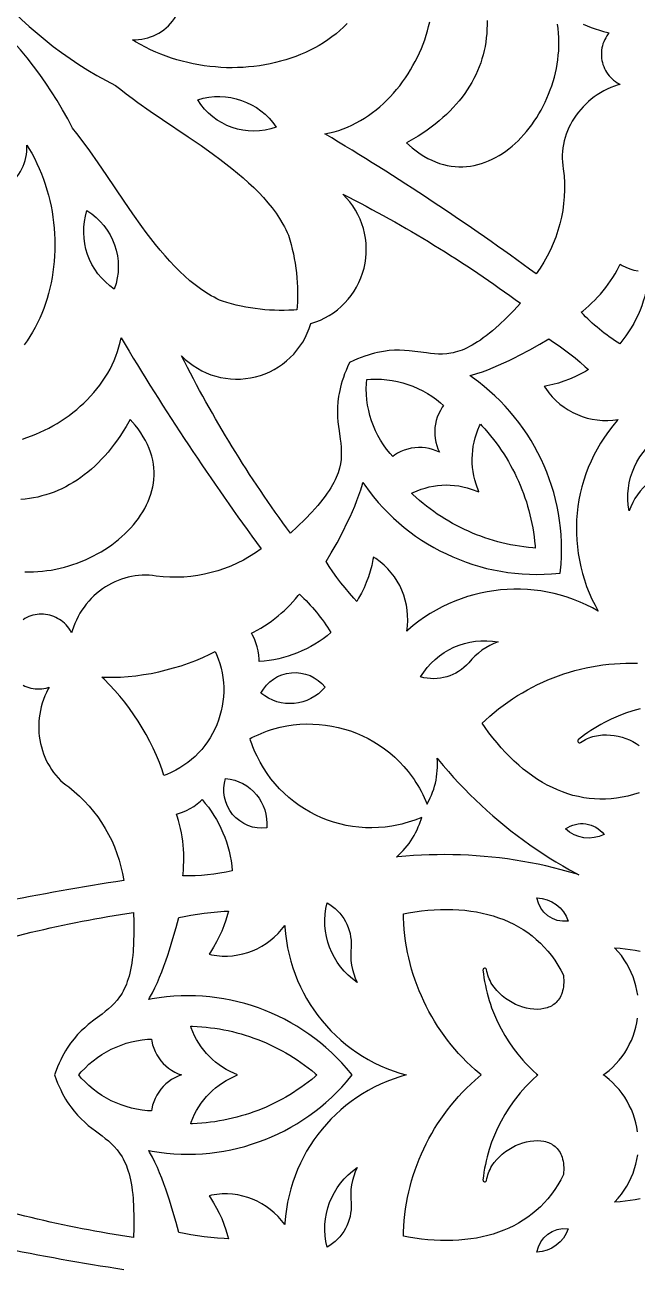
# Model space of a CAD drawing. Extents: x -1917 to -261, y -485 to 605.
# Drawn here: x -1474.3 to -1382.7, y 31.7 to 217.3 of the extents above; entities that cross this region are included whole.
import ezdxf

# ---------------------------------------------------------------- set-up
doc = ezdxf.new("R2010")
doc.units = 0
doc.layers.add('LAYER_1', color=18, linetype='CONTINUOUS')

msp = doc.modelspace()

# ---------------------------------------------------------------- linework, layer by layer
at = {"layer": 'LAYER_1'}
for points in [[(-1491.62, 245.69, 0.208478), (-1460.77, 208.19), (-1459.98, 207.56), (-1459.15, 206.92), (-1458.28, 206.28), (-1457.4, 205.64), (-1455.58, 204.36), (-1453.7, 203.08), (-1449.86, 200.49), (-1447.95, 199.18), (-1446.07, 197.84), (-1445.15, 197.16), (-1444.25, 196.47), (-1443.36, 195.78), (-1442.5, 195.08), (-1441.66, 194.36), (-1440.85, 193.64), (-1440.07, 192.91), (-1439.33, 192.17), (-1438.62, 191.41), (-1437.94, 190.65), (-1437.31, 189.87), (-1436.73, 189.08), (-1436.19, 188.27), (-1435.7, 187.45), (-1435.47, 187.04), (-1435.26, 186.62), (-1435.06, 186.2), (-1434.88, 185.78), (-1434.67, 185.1), (-1434.48, 184.4), (-1434.3, 183.7), (-1434.14, 183), (-1434, 182.29), (-1433.88, 181.58), (-1433.78, 180.86), (-1433.69, 180.15), (-1433.62, 179.43), (-1433.56, 178.71), (-1433.53, 177.99), (-1433.51, 177.27), (-1433.51, 176.55), (-1433.52, 175.83), (-1433.56, 175.11), (-1433.6, 174.62), (-1434.09, 174.58), (-1434.81, 174.55), (-1435.53, 174.53), (-1436.25, 174.53), (-1436.97, 174.55), (-1437.69, 174.59), (-1438.41, 174.64), (-1439.13, 174.71), (-1439.84, 174.8), (-1440.55, 174.9), (-1441.26, 175.03), (-1441.97, 175.17), (-1442.68, 175.33), (-1443.38, 175.5), (-1444.08, 175.69), (-1444.76, 175.9), (-1445.17, 176.08), (-1445.6, 176.28), (-1446.01, 176.49), (-1446.43, 176.72), (-1447.25, 177.21), (-1448.05, 177.75), (-1448.84, 178.34), (-1449.62, 178.97), (-1450.39, 179.64), (-1451.14, 180.35), (-1451.89, 181.1), (-1452.62, 181.88), (-1453.34, 182.69), (-1454.05, 183.52), (-1454.76, 184.39), (-1455.45, 185.27), (-1456.14, 186.17), (-1456.81, 187.09), (-1458.15, 188.97), (-1459.47, 190.89), (-1462.06, 194.72), (-1463.34, 196.6), (-1464.61, 198.42), (-1465.9, 200.17), (-1466.54, 201.01), (-1467.17, 201.79, 0.208481), (-1504.67, 232.64)], [(-1426.09, 217.44), (-1426.62, 216.91), (-1427.18, 216.41), (-1427.76, 215.92), (-1428.36, 215.46), (-1428.98, 215.01), (-1429.61, 214.59), (-1430.27, 214.19), (-1430.94, 213.82), (-1431.63, 213.46), (-1432.33, 213.13), (-1433.05, 212.82), (-1433.78, 212.53), (-1434.53, 212.26), (-1435.29, 212.02), (-1436.05, 211.8), (-1436.83, 211.6), (-1437.62, 211.42), (-1438.41, 211.27), (-1439.22, 211.14), (-1440.03, 211.03), (-1440.84, 210.95), (-1441.66, 210.89), (-1442.49, 210.86), (-1443.31, 210.84), (-1444.14, 210.85), (-1444.97, 210.89), (-1445.81, 210.95), (-1446.64, 211.03), (-1447.47, 211.14), (-1448.29, 211.27), (-1449.12, 211.42), (-1449.94, 211.6), (-1450.76, 211.8), (-1451.57, 212.03), (-1452.37, 212.28), (-1453.17, 212.56), (-1453.96, 212.86), (-1454.74, 213.19), (-1455.51, 213.54), (-1456.27, 213.91), (-1457.01, 214.31), (-1457.75, 214.74), (-1458.22, 215.03, 0.555563), (-1451.3, 225.2, 0.258887)], [(-1390.79, 217.35), (-1390.19, 217.1), (-1389.58, 216.87), (-1388.96, 216.66), (-1388.34, 216.46), (-1387.71, 216.28), (-1387.08, 216.11), (-1386.89, 216.07), (-1387.04, 215.9), (-1387.23, 215.62), (-1387.41, 215.33), (-1387.56, 215.04), (-1387.7, 214.74), (-1387.81, 214.43), (-1387.9, 214.12), (-1387.97, 213.81), (-1388.02, 213.49), (-1388.04, 213.18), (-1388.05, 212.86), (-1388.04, 212.54), (-1388.01, 212.23), (-1387.96, 211.92), (-1387.89, 211.61), (-1387.81, 211.31), (-1387.7, 211.01), (-1387.58, 210.72), (-1387.43, 210.44), (-1387.27, 210.16), (-1387.1, 209.9), (-1386.9, 209.65), (-1386.69, 209.41), (-1386.46, 209.18), (-1386.22, 208.96), (-1385.96, 208.76), (-1385.68, 208.58), (-1385.39, 208.41), (-1385.25, 208.34), (-1385.55, 208.26), (-1386.11, 208.08), (-1386.66, 207.87), (-1387.18, 207.63), (-1387.7, 207.38), (-1388.19, 207.1), (-1388.67, 206.8), (-1389.13, 206.48), (-1389.57, 206.14), (-1390, 205.78), (-1390.4, 205.4), (-1390.79, 205.01), (-1391.15, 204.6), (-1391.5, 204.18), (-1391.82, 203.75), (-1392.13, 203.3), (-1392.41, 202.84), (-1392.67, 202.36), (-1392.9, 201.88), (-1393.11, 201.39), (-1393.3, 200.9), (-1393.47, 200.39), (-1393.61, 199.88), (-1393.72, 199.37), (-1393.81, 198.85), (-1393.87, 198.33), (-1393.9, 197.8), (-1393.91, 197.28), (-1393.88, 196.75), (-1393.83, 196.23), (-1393.75, 195.72, -0.194027), (-1397.83, 180, 0.023981), (-1429.41, 200.94), (-1428.74, 201.08), (-1428.04, 201.26), (-1427.35, 201.47), (-1426.68, 201.7), (-1426.02, 201.97), (-1425.37, 202.27), (-1424.73, 202.59), (-1424.11, 202.93), (-1423.5, 203.3), (-1422.9, 203.7), (-1422.32, 204.12), (-1421.75, 204.55), (-1421.2, 205.01), (-1420.67, 205.49), (-1420.15, 205.99), (-1419.64, 206.51), (-1419.16, 207.04), (-1418.69, 207.59), (-1418.23, 208.15), (-1417.8, 208.72), (-1417.38, 209.31), (-1416.98, 209.91), (-1416.6, 210.53), (-1416.24, 211.15), (-1415.9, 211.78), (-1415.57, 212.42), (-1415.27, 213.06), (-1414.99, 213.71), (-1414.73, 214.37), (-1414.49, 215.03), (-1414.27, 215.69), (-1414.07, 216.36), (-1413.9, 217.02), (-1413.74, 217.69)], [(-1484.17, 192.32, 0.55555), (-1474.01, 199.24), (-1473.71, 198.77), (-1473.29, 198.04), (-1472.89, 197.29), (-1472.51, 196.53), (-1472.16, 195.76), (-1471.84, 194.98), (-1471.54, 194.19), (-1471.26, 193.4), (-1471.01, 192.59), (-1470.78, 191.78), (-1470.58, 190.96), (-1470.4, 190.14), (-1470.24, 189.32), (-1470.11, 188.49), (-1470.01, 187.66), (-1469.92, 186.83), (-1469.87, 186), (-1469.83, 185.17), (-1469.82, 184.34), (-1469.83, 183.51), (-1469.87, 182.68), (-1469.93, 181.86), (-1470.01, 181.05), (-1470.12, 180.24), (-1470.25, 179.44), (-1470.4, 178.64), (-1470.57, 177.85), (-1470.77, 177.08), (-1470.99, 176.31), (-1471.24, 175.55), (-1471.5, 174.81), (-1471.79, 174.08), (-1472.1, 173.36), (-1472.44, 172.65), (-1472.79, 171.97), (-1473.17, 171.29), (-1473.57, 170.64), (-1473.99, 170), (-1474.43, 169.38)], [(-1380.97, 180.26, -0.161927), (-1385.31, 169.55, -0.066618), (-1391.07, 174.26), (-1390.84, 174.44), (-1390.37, 174.82), (-1389.92, 175.22), (-1389.47, 175.64), (-1389.03, 176.07), (-1388.61, 176.51), (-1388.2, 176.97), (-1387.79, 177.45), (-1387.4, 177.94), (-1387.03, 178.44), (-1386.67, 178.95), (-1386.32, 179.48), (-1385.99, 180.02), (-1385.68, 180.57), (-1385.38, 181.13), (-1385.23, 181.44), (-1384.94, 181.27), (-1384.37, 180.99), (-1383.78, 180.76), (-1383.18, 180.57), (-1382.57, 180.43)], [(-1474.67, 155.29), (-1474, 155.51), (-1473.34, 155.75), (-1472.69, 156.01), (-1472.04, 156.29), (-1471.39, 156.6), (-1470.75, 156.92), (-1470.12, 157.26), (-1469.5, 157.62), (-1468.89, 158), (-1468.29, 158.4), (-1467.7, 158.82), (-1467.13, 159.26), (-1466.56, 159.71), (-1466.02, 160.18), (-1465.48, 160.67), (-1464.97, 161.17), (-1464.47, 161.69), (-1463.99, 162.23), (-1463.53, 162.78), (-1463.09, 163.34), (-1462.68, 163.92), (-1462.28, 164.52), (-1461.91, 165.13), (-1461.56, 165.75), (-1461.24, 166.39), (-1460.95, 167.04), (-1460.68, 167.7), (-1460.44, 168.38), (-1460.24, 169.06), (-1460.06, 169.76), (-1459.92, 170.44, 0.023948), (-1438.97, 138.86, -0.193982), (-1454.69, 134.78), (-1455.21, 134.85), (-1455.73, 134.91), (-1456.25, 134.93), (-1456.78, 134.92), (-1457.3, 134.89), (-1457.83, 134.83), (-1458.34, 134.74), (-1458.86, 134.63), (-1459.37, 134.49), (-1459.87, 134.33), (-1460.37, 134.14), (-1460.86, 133.93), (-1461.34, 133.69), (-1461.81, 133.43), (-1462.27, 133.15), (-1462.72, 132.85), (-1463.16, 132.52), (-1463.58, 132.18), (-1463.99, 131.81), (-1464.38, 131.43), (-1464.76, 131.02), (-1465.12, 130.6), (-1465.46, 130.15), (-1465.78, 129.69), (-1466.08, 129.21), (-1466.35, 128.72), (-1466.61, 128.21), (-1466.84, 127.68), (-1467.05, 127.14), (-1467.23, 126.58), (-1467.32, 126.27), (-1467.38, 126.41), (-1467.55, 126.7), (-1467.74, 126.98), (-1467.94, 127.24), (-1468.15, 127.49), (-1468.38, 127.72), (-1468.62, 127.93), (-1468.88, 128.12), (-1469.14, 128.3), (-1469.41, 128.46), (-1469.7, 128.6), (-1469.99, 128.72), (-1470.28, 128.83), (-1470.59, 128.92), (-1470.89, 128.99), (-1471.21, 129.03), (-1471.52, 129.07), (-1471.84, 129.08), (-1472.15, 129.07), (-1472.47, 129.04), (-1472.78, 128.99), (-1473.1, 128.92), (-1473.41, 128.83), (-1473.71, 128.72), (-1474.01, 128.59), (-1474.31, 128.43), (-1474.59, 128.26)], [(-1474.58, 118.46), (-1474.3, 118.32), (-1474, 118.21), (-1473.7, 118.11), (-1473.4, 118.03), (-1473.08, 117.96), (-1472.77, 117.92), (-1472.45, 117.9), (-1472.12, 117.9), (-1471.8, 117.92), (-1471.47, 117.96), (-1471.15, 118.03), (-1470.82, 118.12), (-1470.68, 118.17), (-1470.83, 117.89), (-1471.1, 117.37), (-1471.33, 116.84), (-1471.54, 116.3), (-1471.72, 115.76), (-1471.88, 115.21), (-1472, 114.66), (-1472.1, 114.11), (-1472.17, 113.55), (-1472.22, 113), (-1472.24, 112.45), (-1472.24, 111.9), (-1472.21, 111.35), (-1472.15, 110.81), (-1472.07, 110.27), (-1471.97, 109.74), (-1471.84, 109.21), (-1471.69, 108.7), (-1471.52, 108.19), (-1471.32, 107.69), (-1471.11, 107.21), (-1470.87, 106.74), (-1470.6, 106.28), (-1470.32, 105.83), (-1470.01, 105.41), (-1469.69, 104.99), (-1469.34, 104.6), (-1468.97, 104.22), (-1468.59, 103.87), (-1468.18, 103.53), (-1467.76, 103.23, -0.194027), (-1459.53, 89.23, 0.023981), (-1496.67, 81.71)], [(-1382.27, 114.92), (-1383.37, 114.62), (-1384.46, 114.26), (-1385.53, 113.84), (-1386.59, 113.38), (-1387.61, 112.87), (-1388.12, 112.59), (-1388.62, 112.3), (-1389.12, 112), (-1389.61, 111.69), (-1390.09, 111.36), (-1390.56, 111.02), (-1391.03, 110.67), (-1391.49, 110.31, 0.968464), (-1391.17, 109.88), (-1390.92, 110.05), (-1390.67, 110.2), (-1390.41, 110.34), (-1390.15, 110.47), (-1389.89, 110.58), (-1389.61, 110.68), (-1389.34, 110.76), (-1389.06, 110.84), (-1388.48, 110.95), (-1387.9, 111.01), (-1387.31, 111.03), (-1386.71, 111), (-1386.12, 110.93), (-1385.54, 110.82), (-1384.96, 110.67), (-1384.4, 110.49), (-1383.86, 110.27), (-1383.34, 110.01), (-1382.85, 109.73), (-1382.39, 109.42)], [(-1488.37, 77.22, -0.042468), (-1458.07, 84.46), (-1458.02, 83.01), (-1458, 81.41), (-1458.04, 79.95), (-1458.12, 78.63), (-1458.18, 78.01), (-1458.25, 77.43), (-1458.32, 76.87), (-1458.41, 76.35), (-1458.51, 75.85), (-1458.62, 75.37), (-1458.73, 74.93), (-1458.86, 74.5), (-1458.99, 74.1), (-1459.13, 73.72), (-1459.28, 73.36), (-1459.44, 73.02), (-1459.6, 72.7), (-1459.77, 72.39), (-1459.95, 72.1), (-1460.13, 71.83), (-1460.52, 71.32), (-1460.93, 70.85), (-1461.36, 70.42), (-1461.81, 70.02), (-1462.28, 69.63), (-1462.76, 69.25), (-1463.78, 68.49), (-1464.82, 67.67), (-1465.36, 67.21), (-1465.89, 66.72), (-1466.42, 66.17), (-1466.95, 65.56), (-1467.47, 64.89), (-1467.97, 64.14), (-1468.22, 63.73), (-1468.47, 63.31), (-1468.71, 62.86), (-1468.95, 62.38), (-1469.18, 61.89), (-1469.41, 61.36), (-1469.64, 60.81), (-1469.89, 60.14), (-1469.64, 59.46), (-1469.41, 58.91), (-1469.18, 58.39), (-1468.95, 57.89), (-1468.71, 57.42), (-1468.47, 56.97), (-1468.22, 56.54), (-1467.97, 56.13), (-1467.72, 55.75), (-1467.46, 55.38), (-1466.95, 54.71), (-1466.42, 54.11), (-1465.89, 53.56), (-1465.36, 53.06), (-1464.82, 52.6), (-1464.3, 52.18), (-1463.77, 51.78), (-1462.76, 51.02), (-1462.28, 50.65), (-1461.81, 50.26), (-1461.36, 49.85), (-1460.93, 49.42), (-1460.52, 48.96), (-1460.13, 48.45), (-1459.77, 47.88), (-1459.6, 47.58), (-1459.44, 47.25), (-1459.28, 46.91), (-1459.13, 46.55), (-1458.99, 46.17), (-1458.86, 45.77), (-1458.73, 45.35), (-1458.62, 44.9), (-1458.51, 44.43), (-1458.41, 43.93), (-1458.32, 43.4), (-1458.25, 42.85), (-1458.18, 42.26), (-1458.12, 41.65), (-1458.04, 40.32), (-1458, 38.86), (-1458.02, 37.26), (-1458.07, 35.81, -0.042505), (-1488.37, 43.06, 0.575019)], [(-1493.9, 31.31), (-1494.02, 32.01), (-1494.16, 32.71), (-1494.33, 33.41), (-1494.52, 34.09), (-1494.75, 34.77), (-1495, 35.44), (-1495.28, 36.09), (-1495.58, 36.74), (-1495.92, 37.37), (-1496.29, 37.99), (-1496.67, 38.57, 0.023948), (-1459.53, 31.05, -0.193982)]]:
    msp.add_lwpolyline(points, format="xyb", dxfattribs=at)
for points in [[(-1405.15, 217.91), (-1405.15, 217.25), (-1405.17, 216.59), (-1405.21, 215.94), (-1405.27, 215.3), (-1405.35, 214.67), (-1405.46, 214.04), (-1405.59, 213.41), (-1405.74, 212.79), (-1405.92, 212.18), (-1406.11, 211.58), (-1406.33, 210.98), (-1406.58, 210.39), (-1406.84, 209.8), (-1407.13, 209.22), (-1407.43, 208.65), (-1407.77, 208.09), (-1408.12, 207.53), (-1408.5, 206.98), (-1408.89, 206.44), (-1409.32, 205.91), (-1409.76, 205.39), (-1410.23, 204.87), (-1410.72, 204.36), (-1411.23, 203.86), (-1411.76, 203.37), (-1412.32, 202.89), (-1412.9, 202.42), (-1413.5, 201.95), (-1414.13, 201.5), (-1414.78, 201.05), (-1415.45, 200.62), (-1416.14, 200.19), (-1417.19, 199.58), (-1416.34, 198.84), (-1415.76, 198.39), (-1415.19, 197.98), (-1414.61, 197.61), (-1414.03, 197.28), (-1413.44, 196.99), (-1412.86, 196.74), (-1412.28, 196.53), (-1411.69, 196.35), (-1411.11, 196.22), (-1410.53, 196.11), (-1409.95, 196.05), (-1409.37, 196.01), (-1408.8, 196.02), (-1408.23, 196.05), (-1407.66, 196.12), (-1407.1, 196.22), (-1406.55, 196.34), (-1406, 196.5), (-1405.46, 196.69), (-1404.92, 196.9), (-1404.4, 197.14), (-1403.88, 197.41), (-1403.37, 197.7), (-1402.87, 198.01), (-1402.37, 198.35), (-1401.89, 198.71), (-1401.42, 199.1), (-1400.96, 199.5), (-1400.51, 199.92), (-1400.08, 200.37), (-1399.65, 200.83), (-1399.24, 201.31), (-1398.84, 201.8), (-1398.46, 202.32), (-1398.09, 202.84), (-1397.73, 203.38), (-1397.39, 203.94), (-1397.07, 204.51), (-1396.76, 205.09), (-1396.47, 205.68), (-1396.2, 206.28), (-1395.94, 206.89), (-1395.7, 207.51), (-1395.48, 208.14), (-1395.28, 208.78), (-1395.09, 209.42), (-1394.93, 210.07), (-1394.79, 210.72), (-1394.67, 211.38), (-1394.57, 212.04), (-1394.5, 212.7), (-1394.44, 213.37), (-1394.41, 214.03), (-1394.4, 214.7), (-1394.42, 215.37), (-1394.46, 216.03), (-1394.53, 216.69), (-1394.62, 217.35)], [(-1474.34, 135.44), (-1473.68, 135.43), (-1473.01, 135.43), (-1472.35, 135.46), (-1471.68, 135.52), (-1471.02, 135.6), (-1470.36, 135.69), (-1469.7, 135.81), (-1469.05, 135.96), (-1468.4, 136.12), (-1467.76, 136.3), (-1467.12, 136.5), (-1466.49, 136.72), (-1465.87, 136.96), (-1465.26, 137.22), (-1464.66, 137.49), (-1464.07, 137.79), (-1463.48, 138.09), (-1462.92, 138.42), (-1462.36, 138.76), (-1461.82, 139.11), (-1461.29, 139.48), (-1460.78, 139.87), (-1460.28, 140.27), (-1459.81, 140.68), (-1459.34, 141.1), (-1458.9, 141.54), (-1458.48, 141.99), (-1458.07, 142.45), (-1457.69, 142.92), (-1457.33, 143.4), (-1456.99, 143.89), (-1456.67, 144.39), (-1456.38, 144.9), (-1456.12, 145.42), (-1455.88, 145.95), (-1455.66, 146.48), (-1455.48, 147.02), (-1455.32, 147.57), (-1455.19, 148.13), (-1455.09, 148.69), (-1455.03, 149.25), (-1454.99, 149.82), (-1454.99, 150.4), (-1455.02, 150.97), (-1455.09, 151.55), (-1455.19, 152.13), (-1455.33, 152.72), (-1455.5, 153.3), (-1455.72, 153.88), (-1455.97, 154.47), (-1456.26, 155.05), (-1456.59, 155.63), (-1456.96, 156.21), (-1457.37, 156.79), (-1457.82, 157.36), (-1458.56, 158.21), (-1459.17, 157.16), (-1459.59, 156.47), (-1460.03, 155.8), (-1460.47, 155.15), (-1460.93, 154.53), (-1461.39, 153.92), (-1461.86, 153.34), (-1462.35, 152.79), (-1462.84, 152.25), (-1463.34, 151.74), (-1463.85, 151.25), (-1464.36, 150.78), (-1464.89, 150.34), (-1465.42, 149.92), (-1465.96, 149.52), (-1466.51, 149.14), (-1467.07, 148.79), (-1467.63, 148.46), (-1468.2, 148.15), (-1468.78, 147.86), (-1469.36, 147.6), (-1469.95, 147.36), (-1470.55, 147.14), (-1471.16, 146.94), (-1471.77, 146.77), (-1472.39, 146.61), (-1473.01, 146.48), (-1473.64, 146.38), (-1474.28, 146.29), (-1474.92, 146.23)], [(-1382.42, 102.36), (-1383.23, 102.09), (-1384.08, 101.87), (-1384.93, 101.68), (-1385.77, 101.54), (-1386.61, 101.45), (-1387.44, 101.4), (-1388.26, 101.39), (-1389.08, 101.43), (-1389.9, 101.5), (-1390.7, 101.62), (-1391.5, 101.78), (-1392.3, 101.97), (-1393.08, 102.2), (-1393.86, 102.48), (-1394.63, 102.78), (-1395.39, 103.13), (-1396.14, 103.51), (-1396.88, 103.92), (-1397.61, 104.37), (-1398.33, 104.85), (-1399.04, 105.37), (-1399.74, 105.91), (-1400.42, 106.49), (-1401.1, 107.1), (-1401.76, 107.73), (-1402.41, 108.4), (-1403.04, 109.09), (-1403.67, 109.81), (-1404.27, 110.56), (-1404.87, 111.34), (-1405.44, 112.14), (-1405.88, 112.77), (-1405.41, 113.22), (-1404.76, 113.8), (-1404.1, 114.36), (-1403.43, 114.91), (-1402.74, 115.43), (-1402.04, 115.94), (-1401.33, 116.42), (-1400.61, 116.89), (-1399.87, 117.33), (-1399.13, 117.76), (-1398.37, 118.16), (-1397.61, 118.54), (-1396.83, 118.91), (-1396.05, 119.25), (-1395.26, 119.57), (-1394.46, 119.87), (-1393.65, 120.15), (-1392.83, 120.4), (-1392.01, 120.64), (-1391.18, 120.85), (-1390.35, 121.04), (-1389.51, 121.21), (-1388.66, 121.35), (-1387.81, 121.48), (-1386.96, 121.58), (-1386.1, 121.65), (-1385.24, 121.71), (-1384.38, 121.74), (-1383.51, 121.75), (-1382.64, 121.73)], [(-1382.62, 72.1), (-1382.74, 72.79), (-1382.89, 73.48), (-1383.08, 74.16), (-1383.31, 74.83), (-1383.58, 75.48), (-1383.89, 76.13), (-1384.24, 76.77), (-1384.63, 77.38), (-1385.06, 77.99), (-1385.54, 78.57), (-1386.05, 79.13), (-1386.08, 79.16), (-1386.03, 79.16), (-1385.26, 79.1), (-1384.5, 79.02), (-1383.74, 78.93), (-1382.98, 78.82), (-1382.23, 78.68)], [(-1382.63, 51.63), (-1382.75, 52.32), (-1382.9, 52.99), (-1383.09, 53.66), (-1383.31, 54.32), (-1383.57, 54.96), (-1383.87, 55.59), (-1384.2, 56.21), (-1384.56, 56.81), (-1384.96, 57.39), (-1385.4, 57.95), (-1385.87, 58.48), (-1386.38, 58.99), (-1386.91, 59.48), (-1387.49, 59.94), (-1387.77, 60.14), (-1387.49, 60.34), (-1386.91, 60.8), (-1386.38, 61.28), (-1385.87, 61.79), (-1385.4, 62.33), (-1384.96, 62.89), (-1384.56, 63.47), (-1384.2, 64.06), (-1383.87, 64.68), (-1383.57, 65.31), (-1383.31, 65.96), (-1383.09, 66.61), (-1382.9, 67.28), (-1382.75, 67.96), (-1382.63, 68.64)], [(-1382.23, 41.59), (-1382.98, 41.46), (-1383.74, 41.35), (-1384.5, 41.25), (-1385.26, 41.17), (-1386.03, 41.12), (-1386.08, 41.11), (-1386.05, 41.14), (-1385.54, 41.71), (-1385.06, 42.29), (-1384.63, 42.89), (-1384.24, 43.51), (-1383.89, 44.14), (-1383.58, 44.79), (-1383.31, 45.45), (-1383.08, 46.12), (-1382.89, 46.8), (-1382.74, 47.48), (-1382.62, 48.17)]]:
    msp.add_lwpolyline(points, dxfattribs=at)
for points in [[(-1448.45, 206.05, -0.33339), (-1436.7, 201.95, -0.355981)], [(-1426.72, 191.9, -0.042468), (-1400.17, 175.6), (-1401.16, 174.53), (-1402.28, 173.39), (-1403.34, 172.38), (-1404.33, 171.5), (-1404.81, 171.11), (-1405.27, 170.75), (-1405.72, 170.41), (-1406.15, 170.1), (-1406.57, 169.81), (-1406.98, 169.56), (-1407.38, 169.32), (-1407.77, 169.11), (-1408.15, 168.92), (-1408.52, 168.75), (-1408.88, 168.6), (-1409.23, 168.47), (-1409.57, 168.36), (-1409.91, 168.26), (-1410.24, 168.18), (-1410.56, 168.12), (-1411.2, 168.03), (-1411.82, 167.99), (-1412.42, 167.99), (-1413.03, 168.02), (-1413.63, 168.08), (-1414.24, 168.16), (-1415.5, 168.34), (-1416.82, 168.5), (-1417.52, 168.55), (-1418.25, 168.57), (-1419.01, 168.56), (-1419.81, 168.51), (-1420.65, 168.4), (-1421.54, 168.23), (-1422.01, 168.12), (-1422.48, 167.99), (-1422.97, 167.84), (-1423.47, 167.68), (-1423.99, 167.49), (-1424.53, 167.28), (-1425.07, 167.05), (-1425.73, 166.75), (-1426.02, 166.1), (-1426.26, 165.55), (-1426.47, 165.02), (-1426.65, 164.5), (-1426.82, 164), (-1426.97, 163.51), (-1427.09, 163.03), (-1427.2, 162.57), (-1427.3, 162.12), (-1427.37, 161.68), (-1427.48, 160.84), (-1427.54, 160.03), (-1427.55, 159.27), (-1427.53, 158.54), (-1427.47, 157.84), (-1427.4, 157.17), (-1427.31, 156.52), (-1427.13, 155.27), (-1427.06, 154.66), (-1427, 154.05), (-1426.97, 153.45), (-1426.97, 152.84), (-1427.01, 152.22), (-1427.1, 151.59), (-1427.24, 150.93), (-1427.34, 150.6), (-1427.45, 150.25), (-1427.58, 149.9), (-1427.73, 149.54), (-1427.9, 149.17), (-1428.09, 148.8), (-1428.3, 148.41), (-1428.53, 148.01), (-1428.79, 147.6), (-1429.08, 147.17), (-1429.39, 146.74), (-1429.72, 146.29), (-1430.09, 145.83), (-1430.48, 145.36), (-1431.36, 144.36), (-1432.37, 143.3), (-1433.51, 142.18), (-1434.57, 141.19, -0.042505), (-1450.87, 167.74, 0.575019), (-1431.53, 172.56, 0.574933)], [(-1465.02, 189.47, -0.355981), (-1460.93, 177.72, -0.33339)], [(-1395.21, 169.8), (-1394.38, 169.23), (-1393.57, 168.65), (-1392.77, 168.04), (-1391.98, 167.42), (-1391.21, 166.77), (-1390.46, 166.11), (-1389.98, 165.67), (-1390.43, 165.4), (-1391.21, 164.98), (-1392.01, 164.6), (-1392.82, 164.25), (-1393.65, 163.94), (-1394.49, 163.67), (-1395.34, 163.44), (-1396.22, 163.25), (-1396.61, 163.16), (-1396.38, 162.83, 0.292397), (-1385.53, 158.21), (-1385.67, 158.05), (-1386.35, 157.24), (-1387, 156.41), (-1387.6, 155.56), (-1388.16, 154.68), (-1388.68, 153.79), (-1389.16, 152.89), (-1389.6, 151.96), (-1390.01, 151.03), (-1390.37, 150.08), (-1390.69, 149.12), (-1390.97, 148.14), (-1391.21, 147.16), (-1391.41, 146.17), (-1391.56, 145.18), (-1391.68, 144.18), (-1391.76, 143.18), (-1391.79, 142.17), (-1391.79, 141.16), (-1391.74, 140.16), (-1391.65, 139.15), (-1391.52, 138.15), (-1391.35, 137.15), (-1391.14, 136.16), (-1390.89, 135.18), (-1390.59, 134.2), (-1390.26, 133.23), (-1389.88, 132.28), (-1389.46, 131.33), (-1389, 130.41), (-1388.52, 129.54), (-1389.38, 130.02), (-1390.31, 130.48), (-1391.25, 130.9), (-1392.21, 131.28), (-1393.18, 131.62), (-1394.15, 131.91), (-1395.14, 132.16), (-1396.13, 132.38), (-1397.13, 132.55), (-1398.13, 132.68), (-1399.13, 132.76), (-1400.14, 132.81), (-1401.15, 132.82), (-1402.15, 132.78), (-1403.16, 132.7), (-1404.16, 132.59), (-1405.15, 132.43), (-1406.14, 132.23), (-1407.12, 131.99), (-1408.09, 131.71), (-1409.05, 131.39), (-1410, 131.03), (-1410.94, 130.63), (-1411.86, 130.19), (-1412.77, 129.7), (-1413.66, 129.18), (-1414.53, 128.62), (-1415.38, 128.02), (-1416.22, 127.38), (-1417.02, 126.7), (-1417.18, 126.55, 0.292397), (-1421.81, 137.41), (-1422.14, 137.63), (-1422.23, 137.24), (-1422.42, 136.37), (-1422.65, 135.51), (-1422.92, 134.67), (-1423.23, 133.84), (-1423.57, 133.03), (-1423.96, 132.24), (-1424.38, 131.46), (-1424.65, 131), (-1425.09, 131.48), (-1425.75, 132.23), (-1426.39, 133), (-1427.02, 133.79), (-1427.62, 134.59), (-1428.21, 135.4), (-1428.78, 136.23), (-1429.23, 136.94), (-1428.46, 138.27), (-1427.61, 139.78), (-1426.8, 141.32), (-1426.02, 142.88), (-1425.65, 143.67), (-1425.29, 144.46), (-1424.95, 145.26), (-1424.64, 146.07), (-1424.34, 146.88), (-1424.06, 147.7), (-1423.81, 148.53), (-1423.74, 148.78), (-1423.46, 148.37), (-1422.81, 147.48), (-1422.14, 146.62), (-1421.44, 145.79), (-1420.71, 144.99), (-1419.96, 144.22), (-1419.18, 143.47), (-1418.38, 142.75), (-1417.56, 142.06), (-1416.72, 141.4), (-1415.85, 140.77), (-1414.97, 140.17), (-1414.06, 139.6), (-1413.14, 139.07), (-1412.2, 138.56), (-1411.25, 138.09), (-1410.28, 137.65), (-1409.29, 137.24), (-1408.3, 136.86), (-1407.28, 136.52), (-1406.26, 136.21), (-1405.22, 135.94), (-1404.18, 135.7), (-1403.12, 135.5), (-1402.06, 135.34), (-1400.98, 135.21), (-1399.9, 135.11), (-1398.82, 135.06), (-1397.73, 135.04), (-1396.63, 135.06), (-1395.53, 135.12), (-1394.21, 135.23), (-1394.09, 136.56), (-1394.04, 137.66), (-1394.02, 138.75), (-1394.03, 139.84), (-1394.09, 140.93), (-1394.18, 142.01), (-1394.31, 143.08), (-1394.48, 144.14), (-1394.68, 145.2), (-1394.92, 146.25), (-1395.19, 147.28), (-1395.5, 148.31), (-1395.84, 149.32), (-1396.21, 150.32), (-1396.62, 151.3), (-1397.06, 152.27), (-1397.54, 153.23), (-1398.04, 154.17), (-1398.58, 155.09), (-1399.15, 155.99), (-1399.75, 156.88), (-1400.38, 157.74), (-1401.04, 158.58), (-1401.73, 159.4), (-1402.45, 160.2), (-1403.19, 160.98), (-1403.97, 161.73), (-1404.77, 162.46), (-1405.6, 163.16), (-1406.46, 163.84), (-1407.34, 164.48), (-1407.76, 164.77), (-1407.5, 164.84), (-1406.68, 165.09), (-1405.86, 165.36), (-1405.05, 165.66), (-1404.24, 165.98), (-1403.44, 166.32), (-1402.64, 166.67), (-1401.85, 167.04), (-1401.07, 167.42), (-1400.29, 167.82), (-1398.76, 168.64), (-1397.25, 169.48), (-1395.91, 170.26)], [(-1378.67, 156.12, -0.28687), (-1380.79, 148.91, 0.141794), (-1383.91, 144.52, -0.312542)], [(-1433.24, 132.09, -0.066734), (-1428.52, 126.33, -0.161874), (-1439.24, 121.99), (-1439.24, 122.34), (-1439.3, 122.97), (-1439.4, 123.59), (-1439.55, 124.21), (-1439.74, 124.81), (-1439.97, 125.39), (-1440.25, 125.96), (-1440.41, 126.25), (-1440.11, 126.4), (-1439.54, 126.7), (-1438.99, 127.01), (-1438.45, 127.35), (-1437.93, 127.69), (-1437.41, 128.05), (-1436.91, 128.43), (-1436.42, 128.82), (-1435.95, 129.22), (-1435.49, 129.63), (-1435.04, 130.06), (-1434.61, 130.49), (-1434.2, 130.94), (-1433.8, 131.4), (-1433.42, 131.86)], [(-1415.1, 119.69, -0.312588), (-1403.5, 124.93, 0.141792), (-1407.89, 121.81, -0.287102)], [(-1438.99, 117.26, -0.547146), (-1429.4, 118.15, -0.412174)], [(-1444.27, 104.51, -0.412174), (-1438.12, 97.1, -0.547146)], [(-1447.79, 101.34, -0.161927), (-1443.29, 90.69, -0.066618), (-1450.69, 89.95), (-1450.65, 90.25), (-1450.6, 90.84), (-1450.56, 91.45), (-1450.53, 92.06), (-1450.53, 92.67), (-1450.54, 93.29), (-1450.58, 93.9), (-1450.63, 94.52), (-1450.7, 95.14), (-1450.79, 95.76), (-1450.9, 96.38), (-1451.02, 97), (-1451.17, 97.62), (-1451.34, 98.23), (-1451.52, 98.84), (-1451.64, 99.16), (-1451.31, 99.25), (-1450.72, 99.45), (-1450.14, 99.7), (-1449.58, 99.99), (-1449.04, 100.33), (-1448.53, 100.69), (-1448.04, 101.1)], [(-1393.42, 96.96, -0.400535), (-1387.65, 96.13, -0.313022)], [(-1429.1, 85.9, -0.28687), (-1425.5, 79.3, 0.141794), (-1424.6, 73.99, -0.312542)], [(-1397.69, 86.64, -0.313022), (-1393.03, 83.15, -0.400535)], [(-1443.98, 84.14), (-1444.23, 83.29), (-1444.52, 82.46), (-1444.85, 81.64), (-1445.22, 80.84), (-1445.62, 80.05), (-1446.07, 79.28), (-1446.55, 78.53), (-1446.76, 78.19), (-1446.37, 78.12, 0.292397), (-1435.42, 82.52), (-1435.41, 82.31), (-1435.32, 81.25), (-1435.19, 80.21), (-1435.01, 79.18), (-1434.79, 78.17), (-1434.53, 77.17), (-1434.23, 76.19), (-1433.89, 75.22), (-1433.51, 74.28), (-1433.09, 73.35), (-1432.64, 72.44), (-1432.15, 71.56), (-1431.63, 70.7), (-1431.07, 69.86), (-1430.48, 69.04), (-1429.85, 68.25), (-1429.2, 67.49), (-1428.51, 66.75), (-1427.8, 66.04), (-1427.05, 65.36), (-1426.28, 64.72), (-1425.48, 64.1), (-1424.65, 63.51), (-1423.8, 62.96), (-1422.93, 62.45), (-1422.03, 61.96), (-1421.11, 61.52), (-1420.16, 61.11), (-1419.2, 60.74), (-1418.21, 60.41), (-1417.27, 60.14), (-1418.21, 59.86), (-1419.2, 59.53), (-1420.16, 59.16), (-1421.11, 58.76), (-1422.03, 58.31), (-1422.93, 57.83), (-1423.8, 57.31), (-1424.65, 56.76), (-1425.48, 56.18), (-1426.28, 55.56), (-1427.05, 54.91), (-1427.8, 54.23), (-1428.51, 53.52), (-1429.2, 52.79), (-1429.85, 52.02), (-1430.48, 51.23), (-1431.07, 50.42), (-1431.63, 49.58), (-1432.15, 48.72), (-1432.64, 47.83), (-1433.09, 46.92), (-1433.51, 46), (-1433.89, 45.05), (-1434.23, 44.09), (-1434.53, 43.1), (-1434.79, 42.11), (-1435.01, 41.09), (-1435.19, 40.06), (-1435.32, 39.02), (-1435.41, 37.97), (-1435.42, 37.75, 0.292397), (-1446.37, 42.16), (-1446.76, 42.08), (-1446.55, 41.75), (-1446.07, 40.99), (-1445.62, 40.23), (-1445.22, 39.44), (-1444.85, 38.64), (-1444.52, 37.82), (-1444.23, 36.98), (-1443.98, 36.14), (-1443.85, 35.62), (-1444.5, 35.65), (-1445.5, 35.71), (-1446.5, 35.8), (-1447.49, 35.92), (-1448.49, 36.05), (-1449.48, 36.22), (-1450.46, 36.4), (-1451.29, 36.58), (-1451.68, 38.07), (-1452.15, 39.73), (-1452.66, 41.4), (-1453.21, 43.05), (-1453.51, 43.87), (-1453.82, 44.68), (-1454.15, 45.49), (-1454.49, 46.29), (-1454.86, 47.07), (-1455.24, 47.85), (-1455.65, 48.61), (-1455.78, 48.84), (-1455.28, 48.74), (-1454.2, 48.57), (-1453.12, 48.44), (-1452.04, 48.35), (-1450.95, 48.3), (-1449.87, 48.28), (-1448.8, 48.3), (-1447.72, 48.36), (-1446.65, 48.45), (-1445.59, 48.58), (-1444.54, 48.75), (-1443.49, 48.95), (-1442.45, 49.19), (-1441.41, 49.46), (-1440.39, 49.77), (-1439.38, 50.11), (-1438.38, 50.48), (-1437.4, 50.89), (-1436.43, 51.33), (-1435.47, 51.8), (-1434.53, 52.31), (-1433.6, 52.85), (-1432.7, 53.42), (-1431.81, 54.03), (-1430.94, 54.66), (-1430.09, 55.33), (-1429.26, 56.03), (-1428.45, 56.75), (-1427.67, 57.51), (-1426.91, 58.3), (-1426.17, 59.12), (-1425.32, 60.14), (-1426.17, 61.16), (-1426.91, 61.97), (-1427.67, 62.76), (-1428.45, 63.52), (-1429.26, 64.25), (-1430.09, 64.95), (-1430.94, 65.61), (-1431.81, 66.25), (-1432.7, 66.85), (-1433.6, 67.42), (-1434.53, 67.96), (-1435.47, 68.47), (-1436.43, 68.94), (-1437.4, 69.39), (-1438.38, 69.79), (-1439.38, 70.17), (-1440.39, 70.51), (-1441.41, 70.81), (-1442.45, 71.09), (-1443.49, 71.32), (-1444.54, 71.52), (-1445.59, 71.69), (-1446.65, 71.82), (-1447.72, 71.91), (-1448.8, 71.97), (-1449.87, 71.99), (-1450.95, 71.97), (-1452.04, 71.92), (-1453.12, 71.83), (-1454.2, 71.7), (-1455.28, 71.53), (-1455.78, 71.44), (-1455.65, 71.67), (-1455.24, 72.43), (-1454.86, 73.2), (-1454.49, 73.99), (-1454.15, 74.78), (-1453.82, 75.59), (-1453.51, 76.4), (-1453.21, 77.22), (-1452.93, 78.05), (-1452.66, 78.88), (-1452.15, 80.54), (-1451.68, 82.2), (-1451.29, 83.7), (-1450.46, 83.87), (-1449.48, 84.06), (-1448.49, 84.22), (-1447.49, 84.36), (-1446.5, 84.47), (-1445.5, 84.56), (-1444.5, 84.63), (-1443.85, 84.65)], [(-1410.29, 84.9), (-1409.38, 84.86), (-1408.49, 84.78), (-1407.61, 84.67), (-1406.74, 84.53), (-1405.89, 84.36), (-1405.06, 84.16), (-1404.24, 83.93), (-1403.45, 83.67), (-1402.66, 83.38), (-1401.9, 83.05), (-1401.16, 82.69), (-1400.44, 82.3), (-1399.74, 81.88), (-1399.07, 81.43), (-1398.42, 80.94), (-1397.79, 80.42), (-1397.18, 79.86), (-1396.6, 79.27), (-1396.05, 78.65), (-1395.53, 77.99), (-1395.03, 77.3), (-1394.56, 76.57), (-1394.12, 75.81), (-1393.73, 75.05), (-1393.7, 74.71), (-1393.68, 74.33), (-1393.69, 73.98), (-1393.7, 73.64), (-1393.74, 73.32), (-1393.79, 73.02), (-1393.85, 72.73), (-1393.93, 72.46), (-1394.02, 72.2), (-1394.12, 71.96), (-1394.24, 71.74), (-1394.37, 71.53), (-1394.5, 71.34), (-1394.65, 71.16), (-1394.81, 70.99), (-1394.98, 70.84), (-1395.16, 70.7), (-1395.35, 70.57), (-1395.54, 70.45), (-1395.75, 70.35), (-1395.96, 70.26), (-1396.18, 70.18), (-1396.41, 70.11), (-1396.64, 70.06), (-1397.13, 69.98), (-1397.64, 69.95), (-1398.17, 69.97), (-1398.7, 70.03), (-1399.25, 70.14), (-1399.8, 70.28), (-1400.34, 70.47), (-1400.88, 70.7), (-1401.41, 70.97), (-1401.92, 71.27), (-1402.41, 71.6), (-1402.88, 71.97), (-1403.32, 72.37), (-1403.72, 72.8), (-1404.09, 73.26), (-1404.42, 73.74), (-1404.57, 73.99), (-1404.7, 74.25), (-1404.82, 74.51), (-1404.93, 74.78), (-1405.03, 75.06), (-1405.11, 75.33), (-1405.18, 75.62), (-1405.24, 75.91, 0.968464), (-1405.77, 75.83), (-1405.7, 75.26), (-1405.62, 74.68), (-1405.52, 74.1), (-1405.41, 73.53), (-1405.29, 72.97), (-1405.15, 72.4), (-1405, 71.85), (-1404.84, 71.29), (-1404.66, 70.74), (-1404.47, 70.2), (-1404.05, 69.13), (-1403.59, 68.08), (-1403.07, 67.05), (-1402.51, 66.05), (-1401.9, 65.08), (-1401.25, 64.14), (-1400.55, 63.23), (-1399.8, 62.35), (-1399.41, 61.92), (-1399.02, 61.51), (-1398.61, 61.1), (-1398.19, 60.7), (-1397.76, 60.31), (-1397.56, 60.14), (-1397.76, 59.96), (-1398.19, 59.58), (-1398.61, 59.18), (-1399.02, 58.77), (-1399.41, 58.35), (-1399.8, 57.92), (-1400.18, 57.49), (-1400.55, 57.04), (-1401.25, 56.13), (-1401.9, 55.19), (-1402.51, 54.22), (-1403.07, 53.22), (-1403.59, 52.2), (-1404.05, 51.15), (-1404.47, 50.08), (-1404.84, 48.98), (-1405, 48.43), (-1405.15, 47.87), (-1405.29, 47.31), (-1405.41, 46.74), (-1405.52, 46.17), (-1405.62, 45.6), (-1405.7, 45.02), (-1405.77, 44.44, 0.968464), (-1405.24, 44.36), (-1405.18, 44.66), (-1405.11, 44.94), (-1405.03, 45.22), (-1404.93, 45.49), (-1404.82, 45.76), (-1404.7, 46.02), (-1404.57, 46.28), (-1404.42, 46.53), (-1404.09, 47.02), (-1403.72, 47.47), (-1403.32, 47.9), (-1402.88, 48.3), (-1402.41, 48.67), (-1401.92, 49.01), (-1401.41, 49.31), (-1400.88, 49.57), (-1400.34, 49.8), (-1399.8, 49.99), (-1399.25, 50.14), (-1398.7, 50.24), (-1398.17, 50.3), (-1397.64, 50.32), (-1397.13, 50.29), (-1396.64, 50.22), (-1396.41, 50.16), (-1396.18, 50.1), (-1395.96, 50.02), (-1395.75, 49.93), (-1395.54, 49.82), (-1395.35, 49.71), (-1395.16, 49.58), (-1394.98, 49.44), (-1394.81, 49.28), (-1394.65, 49.12), (-1394.5, 48.94), (-1394.37, 48.74), (-1394.24, 48.53), (-1394.12, 48.31), (-1394.02, 48.07), (-1393.93, 47.82), (-1393.85, 47.55), (-1393.79, 47.26), (-1393.74, 46.95), (-1393.7, 46.63), (-1393.69, 46.3), (-1393.68, 45.94), (-1393.7, 45.57), (-1393.73, 45.23), (-1394.12, 44.47), (-1394.56, 43.7), (-1395.03, 42.98), (-1395.53, 42.28), (-1396.05, 41.62), (-1396.6, 41), (-1397.18, 40.41), (-1397.79, 39.86), (-1398.42, 39.34), (-1399.07, 38.85), (-1399.74, 38.39), (-1400.44, 37.97), (-1401.16, 37.58), (-1401.9, 37.22), (-1402.66, 36.9), (-1403.45, 36.6), (-1404.24, 36.34), (-1405.06, 36.11), (-1405.89, 35.91), (-1406.74, 35.74), (-1407.61, 35.6), (-1408.49, 35.5), (-1409.38, 35.42), (-1410.29, 35.37), (-1411.21, 35.35), (-1412.14, 35.37), (-1413.08, 35.41), (-1414.03, 35.48), (-1414.99, 35.58), (-1415.95, 35.7), (-1416.93, 35.86), (-1417.68, 36), (-1417.67, 36.65), (-1417.62, 37.52), (-1417.55, 38.38), (-1417.46, 39.24), (-1417.35, 40.1), (-1417.21, 40.95), (-1417.05, 41.8), (-1416.87, 42.64), (-1416.66, 43.47), (-1416.44, 44.3), (-1416.19, 45.12), (-1415.92, 45.93), (-1415.63, 46.74), (-1415.31, 47.53), (-1414.98, 48.32), (-1414.63, 49.1), (-1414.25, 49.86), (-1413.86, 50.62), (-1413.44, 51.37), (-1413, 52.11), (-1412.55, 52.83), (-1412.07, 53.54), (-1411.58, 54.24), (-1411.07, 54.93), (-1410.53, 55.61), (-1409.98, 56.27), (-1409.41, 56.92), (-1408.82, 57.55), (-1408.22, 58.17), (-1407.59, 58.77), (-1406.95, 59.36), (-1406.05, 60.14), (-1406.95, 60.92), (-1407.59, 61.5), (-1408.22, 62.11), (-1408.82, 62.73), (-1409.41, 63.36), (-1409.98, 64.01), (-1410.53, 64.67), (-1411.07, 65.34), (-1411.58, 66.03), (-1412.07, 66.73), (-1412.55, 67.44), (-1413, 68.17), (-1413.44, 68.9), (-1413.86, 69.65), (-1414.25, 70.41), (-1414.63, 71.18), (-1414.98, 71.96), (-1415.31, 72.74), (-1415.63, 73.54), (-1415.92, 74.34), (-1416.19, 75.15), (-1416.44, 75.97), (-1416.66, 76.8), (-1416.87, 77.64), (-1417.05, 78.48), (-1417.21, 79.32), (-1417.35, 80.17), (-1417.46, 81.03), (-1417.55, 81.89), (-1417.62, 82.76), (-1417.67, 83.63), (-1417.68, 84.27), (-1416.93, 84.41), (-1415.95, 84.57), (-1414.99, 84.7), (-1414.03, 84.8), (-1413.08, 84.87), (-1412.14, 84.91), (-1411.21, 84.92)], [(-1424.6, 46.29, 0.141792), (-1425.5, 40.97, -0.287102), (-1429.1, 34.37, -0.312588)], [(-1397.69, 33.63, -0.400535), (-1393.03, 37.13, -0.313022)]]:
    msp.add_lwpolyline(points, format="xyb", close=True, dxfattribs=at)
for points in [[(-1420.94, 164.23), (-1420.14, 164.16), (-1419.34, 164.05), (-1418.55, 163.9), (-1417.77, 163.7), (-1417, 163.47), (-1416.25, 163.19), (-1415.51, 162.87), (-1414.78, 162.51), (-1414.08, 162.12), (-1413.4, 161.68), (-1412.74, 161.21), (-1412.1, 160.7), (-1411.67, 160.31), (-1411.85, 160.06), (-1412.14, 159.58), (-1412.39, 159.09), (-1412.6, 158.58), (-1412.76, 158.06), (-1412.88, 157.53), (-1412.96, 156.99), (-1412.99, 156.45), (-1412.98, 155.91), (-1412.93, 155.38), (-1412.83, 154.84), (-1412.69, 154.32), (-1412.51, 153.81), (-1412.29, 153.32), (-1412.78, 153.54), (-1413.3, 153.72), (-1413.82, 153.86), (-1414.35, 153.95), (-1414.89, 154.01), (-1415.43, 154.02), (-1415.97, 153.98), (-1416.5, 153.91), (-1417.03, 153.79), (-1417.55, 153.62), (-1418.06, 153.42), (-1418.56, 153.17), (-1419.03, 152.87), (-1419.28, 152.69), (-1419.67, 153.12), (-1420.18, 153.76), (-1420.66, 154.42), (-1421.09, 155.11), (-1421.49, 155.81), (-1421.85, 156.53), (-1422.16, 157.27), (-1422.44, 158.02), (-1422.68, 158.79), (-1422.87, 159.57), (-1423.03, 160.36), (-1423.14, 161.16), (-1423.2, 161.96), (-1423.23, 162.78), (-1423.21, 163.59), (-1423.16, 164.18), (-1422.57, 164.23), (-1421.75, 164.25)], [(-1405.94, 157.28), (-1405.49, 156.79), (-1405.05, 156.28), (-1404.62, 155.76), (-1404.21, 155.24), (-1403.8, 154.71), (-1403.41, 154.17), (-1403.03, 153.62), (-1402.67, 153.06), (-1402.31, 152.5), (-1401.97, 151.93), (-1401.64, 151.35), (-1401.33, 150.77), (-1401.02, 150.17), (-1400.74, 149.58), (-1400.46, 148.97), (-1400.2, 148.36), (-1399.95, 147.75), (-1399.71, 147.13), (-1399.49, 146.5), (-1399.28, 145.87), (-1399.09, 145.24), (-1398.91, 144.6), (-1398.74, 143.95), (-1398.59, 143.3), (-1398.45, 142.65), (-1398.33, 141.99), (-1398.22, 141.33), (-1398.12, 140.67), (-1398.04, 140), (-1397.98, 139.33), (-1397.95, 138.97), (-1398.31, 139), (-1398.98, 139.07), (-1399.65, 139.15), (-1400.31, 139.24), (-1400.97, 139.35), (-1401.63, 139.47), (-1402.28, 139.61), (-1402.93, 139.77), (-1403.57, 139.93), (-1404.21, 140.11), (-1404.85, 140.31), (-1405.48, 140.51), (-1406.1, 140.74), (-1406.73, 140.97), (-1407.34, 141.22), (-1407.95, 141.48), (-1408.55, 141.76), (-1409.15, 142.05), (-1409.74, 142.35), (-1410.33, 142.67), (-1410.9, 142.99), (-1411.48, 143.34), (-1412.04, 143.69), (-1412.6, 144.06), (-1413.14, 144.44), (-1413.68, 144.83), (-1414.22, 145.23), (-1414.74, 145.65), (-1415.26, 146.08), (-1415.76, 146.52), (-1416.26, 146.97), (-1416.47, 147.17), (-1416.23, 147.29), (-1415.64, 147.55), (-1415.04, 147.77), (-1414.43, 147.96), (-1413.81, 148.12), (-1413.18, 148.24), (-1412.56, 148.33), (-1411.92, 148.38), (-1411.29, 148.41), (-1410.66, 148.39), (-1410.02, 148.34), (-1409.39, 148.26), (-1408.76, 148.15), (-1408.14, 148), (-1407.53, 147.81), (-1406.37, 147.39), (-1406.79, 148.55), (-1406.97, 149.17), (-1407.12, 149.79), (-1407.24, 150.41), (-1407.32, 151.05), (-1407.37, 151.68), (-1407.38, 152.31), (-1407.36, 152.95), (-1407.31, 153.58), (-1407.22, 154.21), (-1407.1, 154.83), (-1406.94, 155.45), (-1406.75, 156.06), (-1406.52, 156.66), (-1406.27, 157.25), (-1406.15, 157.49)], [(-1445.64, 123.06), (-1445.37, 122.38), (-1445.14, 121.69), (-1444.95, 121), (-1444.79, 120.29), (-1444.68, 119.59), (-1444.6, 118.87), (-1444.56, 118.16), (-1444.56, 117.44), (-1444.59, 116.72), (-1444.67, 116.01), (-1444.78, 115.3), (-1444.93, 114.6), (-1445.12, 113.9), (-1445.35, 113.21), (-1445.61, 112.53), (-1445.9, 111.87), (-1446.23, 111.22), (-1446.59, 110.59), (-1446.98, 109.99), (-1447.4, 109.41), (-1447.86, 108.85), (-1448.34, 108.32), (-1448.84, 107.81), (-1449.38, 107.34), (-1449.94, 106.89), (-1450.52, 106.47), (-1451.13, 106.08), (-1451.75, 105.72), (-1452.4, 105.4), (-1453.07, 105.11), (-1453.51, 104.95), (-1453.79, 105.79), (-1454.19, 106.88), (-1454.64, 107.95), (-1455.11, 109.01), (-1455.62, 110.05), (-1456.17, 111.08), (-1456.74, 112.08), (-1457.35, 113.07), (-1457.99, 114.03), (-1458.66, 114.97), (-1459.37, 115.9), (-1460.1, 116.79), (-1460.86, 117.67), (-1461.65, 118.52), (-1462.47, 119.35), (-1462.8, 119.65), (-1462.35, 119.64), (-1461.19, 119.64), (-1460.02, 119.68), (-1458.87, 119.76), (-1457.71, 119.88), (-1456.57, 120.04), (-1455.42, 120.23), (-1454.29, 120.46), (-1453.16, 120.73), (-1452.05, 121.03), (-1450.94, 121.37), (-1449.84, 121.74), (-1448.75, 122.16), (-1447.68, 122.6), (-1446.62, 123.09), (-1445.83, 123.48)], [(-1431.24, 112.65), (-1430.28, 112.6), (-1429.32, 112.5), (-1428.36, 112.35), (-1427.42, 112.15), (-1426.49, 111.9), (-1425.58, 111.61), (-1424.68, 111.27), (-1423.8, 110.89), (-1422.93, 110.47), (-1422.09, 110), (-1421.28, 109.48), (-1420.48, 108.93), (-1419.72, 108.33), (-1418.98, 107.69), (-1418.27, 107.01), (-1417.6, 106.29), (-1416.96, 105.54), (-1416.36, 104.74), (-1416.07, 104.33), (-1415.8, 103.9), (-1415.53, 103.47), (-1415.27, 103.03), (-1415.03, 102.58), (-1414.79, 102.12), (-1414.57, 101.65), (-1414.12, 100.64), (-1413.66, 101.59), (-1413.47, 102.02), (-1413.3, 102.46), (-1413.14, 102.91), (-1413.01, 103.36), (-1412.89, 103.82), (-1412.79, 104.27), (-1412.71, 104.74), (-1412.65, 105.2), (-1412.6, 105.67), (-1412.58, 106.14), (-1412.57, 106.61), (-1412.58, 107.08), (-1412.61, 107.53), (-1412.46, 107.35), (-1411.71, 106.45), (-1410.94, 105.55), (-1410.16, 104.67), (-1409.36, 103.81), (-1408.55, 102.96), (-1407.73, 102.12), (-1406.89, 101.3), (-1406.04, 100.49), (-1405.17, 99.7), (-1404.3, 98.92), (-1403.41, 98.16), (-1402.5, 97.42), (-1401.59, 96.69), (-1400.66, 95.97), (-1399.72, 95.27), (-1398.77, 94.59), (-1397.8, 93.93), (-1396.83, 93.28), (-1395.84, 92.64), (-1394.85, 92.03), (-1393.84, 91.43), (-1392.82, 90.85), (-1391.79, 90.28), (-1391.45, 90.1), (-1391.82, 90.21), (-1392.95, 90.54), (-1394.08, 90.85), (-1395.21, 91.14), (-1396.35, 91.41), (-1397.5, 91.66), (-1398.65, 91.89), (-1399.8, 92.1), (-1400.96, 92.29), (-1402.11, 92.46), (-1403.28, 92.61), (-1404.44, 92.74), (-1405.61, 92.85), (-1406.77, 92.94), (-1407.94, 93.02), (-1409.11, 93.07), (-1410.29, 93.1), (-1411.46, 93.11), (-1412.63, 93.1), (-1413.81, 93.07), (-1414.98, 93.03), (-1416.16, 92.96), (-1417.33, 92.87), (-1418.51, 92.76), (-1418.73, 92.73), (-1418.39, 93.03), (-1418.05, 93.36), (-1417.73, 93.7), (-1417.42, 94.05), (-1417.12, 94.41), (-1416.83, 94.78), (-1416.56, 95.17), (-1416.31, 95.56), (-1416.07, 95.97), (-1415.85, 96.38), (-1415.64, 96.81), (-1415.45, 97.24), (-1415.28, 97.68), (-1414.93, 98.67), (-1415.97, 98.28), (-1416.46, 98.1), (-1416.95, 97.95), (-1417.44, 97.8), (-1417.93, 97.67), (-1418.43, 97.55), (-1418.92, 97.45), (-1419.41, 97.36), (-1420.41, 97.22), (-1421.39, 97.14), (-1422.38, 97.11), (-1423.36, 97.13), (-1424.33, 97.2), (-1425.29, 97.32), (-1426.25, 97.48), (-1427.19, 97.7), (-1428.11, 97.96), (-1429.03, 98.27), (-1429.92, 98.62), (-1430.79, 99.02), (-1431.65, 99.46), (-1432.48, 99.95), (-1433.28, 100.47), (-1434.06, 101.04), (-1434.81, 101.64), (-1435.53, 102.29), (-1436.22, 102.97), (-1436.88, 103.69), (-1437.5, 104.45), (-1438.08, 105.24), (-1438.62, 106.07), (-1439.12, 106.92), (-1439.58, 107.82), (-1439.8, 108.27), (-1440, 108.74), (-1440.19, 109.21), (-1440.37, 109.69), (-1440.53, 110.18), (-1440.62, 110.47), (-1440.36, 110.61), (-1439.9, 110.83), (-1439.43, 111.05), (-1438.96, 111.25), (-1438.49, 111.43), (-1438.01, 111.61), (-1437.54, 111.77), (-1437.06, 111.91), (-1436.09, 112.17), (-1435.13, 112.37), (-1434.15, 112.51), (-1433.18, 112.61), (-1432.21, 112.66)], [(-1449.21, 67.43), (-1448.53, 67.4), (-1447.86, 67.35), (-1447.2, 67.29), (-1446.53, 67.21), (-1445.87, 67.12), (-1445.21, 67.02), (-1444.55, 66.9), (-1443.9, 66.77), (-1443.25, 66.62), (-1442.61, 66.45), (-1441.97, 66.28), (-1441.33, 66.09), (-1440.7, 65.88), (-1440.07, 65.67), (-1439.45, 65.43), (-1438.83, 65.19), (-1438.22, 64.93), (-1437.62, 64.66), (-1437.02, 64.37), (-1436.42, 64.07), (-1435.84, 63.76), (-1435.26, 63.43), (-1434.68, 63.1), (-1434.12, 62.75), (-1433.56, 62.38), (-1433.01, 62), (-1432.46, 61.62), (-1431.93, 61.21), (-1431.4, 60.8), (-1430.88, 60.37), (-1430.61, 60.14), (-1430.88, 59.9), (-1431.4, 59.47), (-1431.93, 59.06), (-1432.46, 58.66), (-1433.01, 58.27), (-1433.56, 57.89), (-1434.12, 57.53), (-1434.68, 57.18), (-1435.26, 56.84), (-1435.84, 56.51), (-1436.42, 56.2), (-1437.02, 55.9), (-1437.62, 55.62), (-1438.22, 55.34), (-1438.83, 55.09), (-1439.45, 54.84), (-1440.07, 54.61), (-1440.7, 54.39), (-1441.33, 54.19), (-1441.97, 54), (-1442.61, 53.82), (-1443.25, 53.66), (-1443.9, 53.51), (-1444.55, 53.38), (-1445.21, 53.26), (-1445.87, 53.15), (-1446.53, 53.06), (-1447.2, 52.98), (-1447.86, 52.92), (-1448.53, 52.88), (-1449.21, 52.84), (-1449.5, 52.84), (-1449.41, 53.09), (-1449.18, 53.69), (-1448.91, 54.28), (-1448.61, 54.84), (-1448.29, 55.39), (-1447.93, 55.92), (-1447.55, 56.43), (-1447.14, 56.91), (-1446.71, 57.37), (-1446.25, 57.81), (-1445.77, 58.23), (-1445.26, 58.62), (-1444.74, 58.98), (-1444.19, 59.31), (-1443.62, 59.61), (-1442.51, 60.14), (-1443.62, 60.66), (-1444.19, 60.96), (-1444.74, 61.3), (-1445.26, 61.66), (-1445.77, 62.05), (-1446.25, 62.46), (-1446.71, 62.9), (-1447.14, 63.36), (-1447.55, 63.85), (-1447.93, 64.36), (-1448.29, 64.88), (-1448.61, 65.43), (-1448.91, 66), (-1449.18, 66.58), (-1449.41, 67.18), (-1449.5, 67.44)], [(-1455.34, 65.22), (-1455.21, 64.67), (-1455.04, 64.15), (-1454.83, 63.64), (-1454.57, 63.16), (-1454.28, 62.7), (-1453.96, 62.26), (-1453.6, 61.86), (-1453.21, 61.49), (-1452.8, 61.14), (-1452.35, 60.84), (-1451.88, 60.56), (-1451.39, 60.33), (-1450.89, 60.14), (-1451.39, 59.95), (-1451.88, 59.71), (-1452.35, 59.44), (-1452.8, 59.13), (-1453.21, 58.79), (-1453.6, 58.41), (-1453.96, 58.01), (-1454.28, 57.58), (-1454.57, 57.12), (-1454.83, 56.63), (-1455.04, 56.13), (-1455.21, 55.6), (-1455.34, 55.06), (-1455.39, 54.75), (-1455.97, 54.78), (-1456.78, 54.87), (-1457.59, 55), (-1458.38, 55.18), (-1459.15, 55.4), (-1459.92, 55.65), (-1460.66, 55.95), (-1461.39, 56.29), (-1462.1, 56.66), (-1462.79, 57.08), (-1463.46, 57.53), (-1464.1, 58.02), (-1464.72, 58.54), (-1465.31, 59.09), (-1465.87, 59.68), (-1466.26, 60.14), (-1465.87, 60.59), (-1465.31, 61.18), (-1464.72, 61.74), (-1464.1, 62.26), (-1463.46, 62.75), (-1462.79, 63.2), (-1462.1, 63.61), (-1461.39, 63.99), (-1460.66, 64.32), (-1459.92, 64.62), (-1459.15, 64.88), (-1458.38, 65.09), (-1457.59, 65.27), (-1456.78, 65.4), (-1455.97, 65.49), (-1455.39, 65.52)]]:
    msp.add_lwpolyline(points, close=True, dxfattribs=at)

doc.saveas('drawing.dxf')
